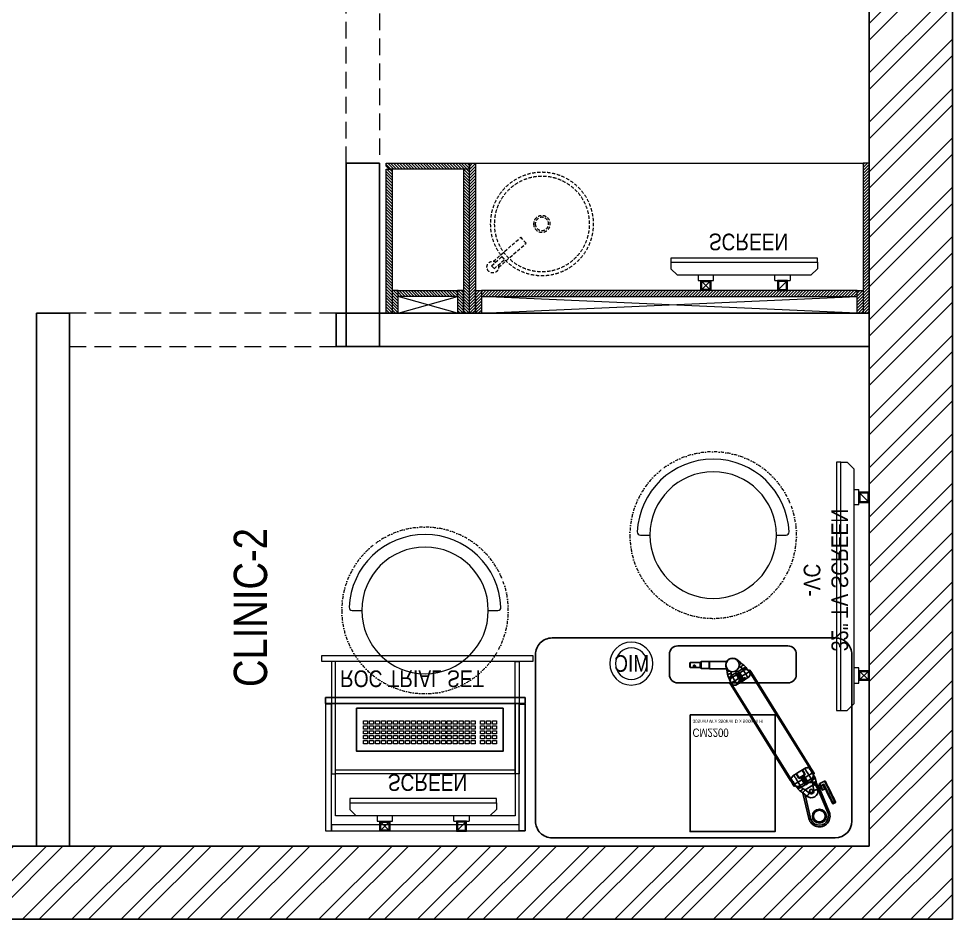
# Model space of a CAD drawing. Header units: millimetres. Extents: x 1426981 to 1441736, y -20160 to -13360.
# Drawn here: x 1438933 to 1441736, y -20160 to -17455 of the extents above; entities that cross this region are included whole.
import ezdxf

# ---------------------------------------------------------------- set-up
doc = ezdxf.new("R2010")
doc.units = ezdxf.units.MM
doc.header["$LTSCALE"] = 40
for name, pattern in [('a_p6_plan_L18$0$HIDDEN', [0.375, 0.25, -0.125]), ('CONTINOUS', [0]), ('DASHDOT2', [0.5, 0.25, -0.125, 0, -0.125]), ('HIDDEN', [9.525, 6.35, -3.175])]:
    doc.linetypes.add(name, pattern=pattern)
doc.layers.add('A-CARPET AREA', color=3, linetype='CONTINOUS', lineweight=0, true_color=0x0aff0a)
doc.layers.add('A-WALL', color=1, linetype='Continuous')
for name, color, linetype, lineweight in [('LENS-CURTAIN', 5, 'a_p6_plan_L18$0$HIDDEN', 9), ('LENS-DIM', 252, 'Continuous', 5), ('LENS-FURNITURE', 13, 'Continuous', 9), ('LENS-PARTITION', 21, 'Continuous', 25), ('LENS-TEXT', 31, 'Continuous', 5), ('LENS_PARTITION', 21, 'Continuous', 25), ('LK-EQPMT', 3, 'Continuous', 18), ('LK-FF&E FLOOR', 1, 'Continuous', 9), ('LK-FF&E WALL', 1, 'Continuous', 9), ('LK-IT', 3, 'Continuous', 18), ('LN-ELEVATION-1', 81, 'Continuous', 13), ('LN-ELEVATION-2', 103, 'Continuous', 20), ('LN-ELEVATION-3', 125, 'a_p6_plan_L18$0$HIDDEN', 18), ('LN-HATCH', 251, 'Continuous', 0)]:
    doc.layers.add(name, color=color, linetype=linetype, lineweight=lineweight)
doc.styles.add('LK TXT', font='Gill Sans MT Condensed Regular.ttf')
doc.styles.get("Standard").update_dxf_attribs({"font": 'Gill Sans MT Condensed Regular.ttf', "height": 100})
pattern_1 = [(45, (35858.5, -100655.3575), (-4.4194174, 4.4194174), [])]

# ---------------------------------------------------------------- blocks, each defined once
blk = doc.blocks.new('A$Cc7694f99')
at = {"layer": 'LN-HATCH'}
h = blk.add_hatch(dxfattribs=at)
h.set_pattern_fill('ANSI32', color=256, scale=11, angle=180)
h.set_pattern_definition([(225, (-924539.29, -36909.92), (74.087113, -74.087113), []), (225, (-924588.68, -36909.92), (74.087113, -74.087113), [])])
h.paths.add_polyline_path([(14755, 0), (14755, 6380), (14505, 6380), (14505, 220), (10690, 220), (10690, 250), (1950, 250), (1950, 0)])
h.paths.add_polyline_path([(13855, 6550), (13855, 6800), (10690, 6800), (10690, 6550)])
h.paths.add_polyline_path([(9900, 6600), (9900, 6800), (6660, 6800), (6660, 6600)])
h.paths.add_polyline_path([(5855, 6600), (5855, 6800), (2845, 6800), (2845, 6600)])
at = {"layer": 'A-WALL'}
for p, q in [((14755, 6800), (14755, 0)), ((14505, 6380), (14505, 220)), ((10690, 220), (14505, 220)), ((14755, 0), (1950, 0))]:
    blk.add_line(p, q, dxfattribs=at)
blk = doc.blocks.new('rtf')
at = {"color": 0, "linetype": 'ByBlock', "lineweight": -2}
for p, q in [((16412.5, -172798.8), (16452.4, -172798.8)), ((16412.5, -172810.8), (16412.5, -172798.8)), ((16425.3, -172793.1), (16535.3, -172793.1)), ((16535.3, -172793.1), (16535.3, -172817.1)), ((16412.5, -172810.8), (16452.4, -172810.8)), ((16425.3, -172817.1), (16535.3, -172817.1))]:
    blk.add_line(p, q, dxfattribs=at)
for centre, radius, start, end in [((16412.5, -172805.1), 17.5, 21.0506, 340.9422), ((16444.5, -172804.8), 9.89, 322.6562, 37.3438)]:
    blk.add_arc(centre, radius, start, end, dxfattribs=at)
blk = doc.blocks.new('dsg')
at = {"color": 0, "linetype": 'ByBlock', "lineweight": -2}
for radius in [155, 143, 25, 20]:
    blk.add_circle((11491.5, -171102.6), radius, dxfattribs=at)
blk.add_blockref('rtf', (-5117.5, 1702.9), dxfattribs=at)
blk = doc.blocks.new('CLINIC - CABINET SINK')
at = {"layer": 'LN-HATCH', "ltscale": 0.5}
h = blk.add_hatch(dxfattribs=at)
h.set_pattern_fill('ANSI31', color=256, scale=2)
h.set_pattern_definition([(45, (4052861.5004, 1708016.356), (-4.4901280605, 4.4901280605), [])])
h.paths.add_polyline_path([(-563.4, 157), (564.6, 157), (564.6, 175), (-563.4, 175)])
h.paths.add_polyline_path([(582.6, 225), (600.6, 225), (600.6, -225), (582.6, -225)])
h.paths.add_polyline_path([(564.6, 225), (582.6, 225), (582.6, 157), (564.6, 157)])
h.paths.add_polyline_path([(-581.4, 225), (-599.4, 225), (-599.4, -225), (-581.4, -225)])
h.paths.add_polyline_path([(-581.4, 225), (-563.4, 225), (-563.4, 157), (-581.4, 157)])
at = {"layer": 'LN-ELEVATION-1', "ltscale": 0.5}
for points in [[(-581.4, 225), (-599.4, 225), (-599.4, -225), (-581.4, -225)], [(-581.4, 225), (-563.4, 225), (-563.4, 157), (-581.4, 157)], [(564.6, 225), (582.6, 225), (582.6, 157), (564.6, 157)], [(582.6, 225), (600.6, 225), (600.6, -225), (582.6, -225)], [(-563.4, 157), (564.6, 157), (564.6, 175), (-563.4, 175)]]:
    blk.add_lwpolyline(points, close=True, dxfattribs=at)
at = {"layer": 'LN-ELEVATION-2', "ltscale": 0.5}
blk.add_line((582.6, -225), (-581.4, -225), dxfattribs=at)
at = {"layer": 'LN-HATCH', "ltscale": 0.5}
for p, q in [((564.6, 225), (-563.4, 175)), ((-563.4, 225), (564.6, 175))]:
    blk.add_line(p, q, dxfattribs=at)
at = {"layer": 'LN-ELEVATION-3', "xscale": -1, "rotation": 41.1558274151866}
blk.add_blockref('dsg', (-103569.3, 136346.7), dxfattribs=at)
blk = doc.blocks.new('CLINIC SCREEN')
at = {"layer": 'LK-EQPMT'}
for p, q in [((-103.1, 42.9), (-127.4, 18.6)), ((-127.4, 42.9), (-103.1, 18.6)), ((102.7, 42.9), (127, 18.6))]:
    blk.add_line(p, q, dxfattribs=at)
at = {"layer": 'LK-EQPMT', "ltscale": 12}
for p, q in [((-220, -19.4), (-200.6, 0)), ((200.6, 0), (-200.6, 0)), ((-138.5, 0), (-138.5, 15.5)), ((-138.5, 15.5), (-92, 15.5)), ((-92, 15.5), (-92, 0)), ((92, 15.5), (92, 0)), ((92, 15.5), (138.5, 15.5)), ((138.5, 0), (138.5, 15.5)), ((220, -19.4), (200.6, 0)), ((-220, -38.8), (-220, -19.4)), ((220, -38.8), (220, -19.4))]:
    blk.add_line(p, q, dxfattribs=at)
at = {"layer": 'LK-EQPMT'}
for points in [[(-130.4, 15.5), (-100.1, 15.5), (-100.1, 45.9), (-130.4, 45.9)], [(-127.4, 18.6), (-103.1, 18.6), (-103.1, 42.9), (-127.4, 42.9)], [(130, 15.5), (99.7, 15.5), (99.7, 45.9), (130, 45.9)], [(127, 18.6), (102.7, 18.6), (102.7, 42.9), (127, 42.9)]]:
    blk.add_lwpolyline(points, close=True, dxfattribs=at)
at = {"layer": 'LK-EQPMT', "ltscale": 12}
blk.add_lwpolyline([(-220, -51.7), (-220, -38.8), (220, -38.8), (220, -51.7)], close=True, dxfattribs=at)
at = {"layer": 'LK-EQPMT', "ltscale": 12, "insert": (5.2, -100.4), "char_height": 50, "attachment_point": 5}
blk.add_mtext_dynamic_manual_height_columns(' SCREEN', width=466.48, gutter_width=12.5, heights=[0], dxfattribs=at)
blk = doc.blocks.new('CLINIC - MOP CLOSET')
at = {"layer": 'LN-HATCH', "ltscale": 0.5}
h = blk.add_hatch(dxfattribs=at)
h.set_pattern_fill('ANSI31', color=256, scale=50, angle=360)
h.set_pattern_definition(pattern_1)
h.paths.add_polyline_path([(-106.4, 216), (-124.4, 216), (-124.4, -216), (-106.4, -216)])
h = blk.add_hatch(dxfattribs=at)
h.set_pattern_fill('ANSI31', color=256, scale=50, angle=360)
h.set_pattern_definition(pattern_1)
h.paths.add_polyline_path([(-106.4, 216), (-88.4, 216), (-88.4, 148), (-106.4, 148)])
h = blk.add_hatch(dxfattribs=at)
h.set_pattern_fill('ANSI31', color=256, scale=50, angle=360)
h.set_pattern_definition(pattern_1)
h.paths.add_polyline_path([(89.6, 216), (107.6, 216), (107.6, 148), (89.6, 148)])
h = blk.add_hatch(dxfattribs=at)
h.set_pattern_fill('ANSI31', color=256, scale=50, angle=360)
h.set_pattern_definition(pattern_1)
h.paths.add_polyline_path([(107.6, 216), (125.6, 216), (125.6, -216), (107.6, -216)])
h = blk.add_hatch(dxfattribs=at)
h.set_pattern_fill('ANSI31', color=256, scale=50, angle=360)
h.set_pattern_definition(pattern_1)
h.paths.add_polyline_path([(-88.4, 148), (89.6, 148), (89.6, 166), (-88.4, 166)])
h = blk.add_hatch(dxfattribs=at)
h.set_pattern_fill('ANSI31', color=256, scale=50, angle=360)
h.set_pattern_definition([(45, (35894.5, -101037.3575), (-4.4194174, 4.4194174), [])])
h.paths.add_polyline_path([(-115.4, -216), (-124.4, -225), (-124.4, -234), (125.6, -234), (125.6, -216)])
at = {"layer": 'LN-ELEVATION-1', "ltscale": 0.5}
for points in [[(-106.4, 216), (-124.4, 216), (-124.4, -216), (-106.4, -216)], [(-106.4, 216), (-88.4, 216), (-88.4, 148), (-106.4, 148)], [(89.6, 216), (107.6, 216), (107.6, 148), (89.6, 148)], [(107.6, 216), (125.6, 216), (125.6, -216), (107.6, -216)], [(-88.4, 148), (89.6, 148), (89.6, 166), (-88.4, 166)], [(-124.4, -225), (-124.4, -234), (125.6, -234), (125.6, -216), (-115.4, -216)]]:
    blk.add_lwpolyline(points, close=True, dxfattribs=at)
at = {"layer": 'LN-HATCH', "ltscale": 0.5}
for p, q in [((89.6, 216), (-88.4, 166)), ((-88.4, 216), (89.6, 166))]:
    blk.add_line(p, q, dxfattribs=at)
blk = doc.blocks.new('MINGSING')
at = {"layer": 'LENS_PARTITION', "color": 1}
blk.add_lwpolyline([(0, 225.1), (255, 225.1), (255, 575.1), (0, 575.1)], close=True, dxfattribs=at)
at = {"insert": (7.6, 290.9), "char_height": 25, "width": 317.481, "attachment_point": 1}
blk.add_mtext('CM2200^J{\\H0.4x;305mm W x 350mm D x 560mm H}', dxfattribs=at)
blk = doc.blocks.new('PHOROPTER')
at = {"layer": 'LN-ELEVATION-1', "lineweight": 25}
for points in [[(184.7, 302.2), (168.3, 372.3), (169.3, 372.6), (170.2, 372.8), (171, 373), (171.8, 373.1), (172.4, 373.3), (172.8, 373.4), (173.1, 373.4), (173.2, 373.5), (191, 297.2)], [(139.6, 270.2), (139.2, 271), (138.7, 272), (138.5, 272.4), (138.3, 272.7), (138.2, 273), (138, 273.4), (137.8, 273.7), (137.7, 274.1), (137.5, 274.4), (137.3, 274.8), (128.4, 270.3), (128.4, 270.4), (128.3, 271.2), (128.3, 272.5), (128.1, 273.9), (127.9, 274.9), (127.7, 275.9), (127.4, 276.6), (127.2, 277.3), (124.6, 282.6), (121.8, 288.1), (119, 293.9), (116, 300), (112.9, 306.3), (109.6, 312.8), (106.3, 319.5), (102.9, 326.5), (102.8, 326.7), (102.6, 327), (102.5, 327.3), (102.4, 327.5), (102.3, 327.7), (102.3, 327.7), (102.3, 327.8), (102.1, 328.1), (101.8, 328.4), (101.5, 328.6), (101.1, 328.8), (100.7, 328.9), (100.4, 328.9), (100, 328.8), (99.6, 328.7), (94.2, 326), (93.9, 325.8), (93.6, 325.5), (93.4, 325.2), (93.2, 324.9), (93.1, 324.5), (93.1, 324.1), (93.2, 323.7), (93.3, 323.3), (93.3, 323.3), (93.4, 323.2), (93.4, 323.1), (93.5, 322.9), (93.7, 322.6), (93.8, 322.3), (93.9, 322), (94.1, 321.9), (94.2, 321.8), (94.5, 321.8), (94.8, 321.7), (95.1, 321.8), (95.4, 321.9), (95.8, 322), (96.1, 322.1), (101.5, 324.8), (101.9, 325), (102.2, 325.2), (102.4, 325.4), (102.7, 325.6), (102.8, 325.9), (102.9, 326.1), (103, 326.3), (102.9, 326.5)], [(131, 287.6), (131, 287.6), (131.1, 287.3), (131.4, 286.7), (131.9, 285.8), (132.5, 284.6), (133.1, 283.3), (133.9, 281.8), (134.6, 280.2), (135.4, 278.6), (136.1, 277.2), (136.8, 275.9), (137.3, 274.8), (137.7, 275), (138, 275.2), (138.2, 275.5), (138.4, 275.8), (138.5, 276.1), (138.6, 276.5), (138.5, 276.8), (138.4, 277.1), (138, 278), (137.4, 279.2), (136.7, 280.5), (136.1, 281.8), (135.4, 283.1), (134.8, 284.3), (134.3, 285.3), (134, 286.1), (133.7, 286.6), (133.7, 286.7), (133.4, 287.1), (133.2, 287.4), (132.9, 287.6), (132.5, 287.7), (132.1, 287.8), (131.7, 287.8), (131.3, 287.8), (131, 287.6), (125.6, 285), (125.2, 284.9), (124.8, 284.8), (124.4, 284.8), (124.1, 284.9), (123.7, 285.1), (123.4, 285.3), (123.1, 285.6), (122.9, 285.9)], [(125.6, 285), (125.6, 284.9), (125.8, 284.6), (126.1, 284), (126.5, 283.1), (127, 282.1), (127.6, 280.9), (128.3, 279.5), (129, 278.1)], [(141.7, 284), (136.3, 281.3)], [(152, 260), (151.3, 263.4), (150.5, 266.9), (149.7, 270.4), (149.9, 270.5), (150.4, 270.6), (151.3, 270.8), (152.5, 271), (153.9, 271.3), (155.6, 271.7), (157.5, 272.1), (159.4, 272.5), (161.5, 273), (158, 288.7), (156, 288.3), (154, 287.9), (152.2, 287.5), (150.5, 287.1), (149.1, 286.8), (147.9, 286.5), (147, 286.3), (146.5, 286.2), (146.3, 286.2), (149.7, 270.4)], [(192.4, 227.5), (191.3, 229.3), (189.5, 232.2), (187.7, 235.1), (185.9, 238), (184.1, 240.9), (188.5, 243.6), (188, 244.5), (187.5, 245.3), (187, 246.1), (186.5, 247), (185.9, 247.8), (185.4, 248.6), (184.9, 249.5), (184.4, 250.3), (173.1, 243.3), (172.2, 244.8), (171.3, 246.2), (170.4, 247.6), (169.6, 249), (168.7, 250.4), (167.9, 251.7), (167.1, 252.9), (166.4, 254.1), (164.6, 257), (164.2, 257.7), (163.7, 258.4), (163.3, 259.2), (163, 259.8), (162.7, 260.7), (162.4, 261.7), (162.1, 262.7), (161.9, 263.8), (161.8, 264.8), (161.7, 265.7), (161.7, 268.1), (161.6, 270.5), (161.5, 273), (184.3, 287.2), (186.4, 286), (188.6, 284.9), (190.6, 283.8), (191.5, 283.3), (193.3, 282), (194.8, 280.6), (195.9, 279.4), (197.8, 280.6), (199.8, 281.5), (201.9, 282.1), (203.8, 282.3), (205.7, 282.2), (207.3, 281.8), (208.6, 281), (209.6, 280), (210.3, 279.1), (210.9, 278.2), (211.5, 277.3), (213.3, 274.4), (213.6, 273.9), (213.9, 273.4), (214.2, 272.9), (214.5, 272.3), (214.9, 271.8), (215.2, 271.2), (215.6, 270.6), (216, 270)], [(191.7, 296.6), (179.1, 306.6), (178.9, 306.5), (178.6, 306.1), (178.1, 305.4), (177.3, 304.4), (176.4, 303.3), (175.3, 301.9), (174.2, 300.4), (172.9, 298.8), (171.6, 297.2), (184.3, 287.2), (185.6, 288.8), (186.8, 290.4), (188, 291.9), (189, 293.3), (190, 294.4), (190.7, 295.4), (191.3, 296), (191.6, 296.5), (191.7, 296.6), (194.5, 294.4), (197.3, 292.2), (200.1, 290)], [(190.6, 283.8), (192.1, 285.4), (193.5, 286.8), (194.9, 288.1), (196.3, 289.1), (197.5, 289.8), (198.6, 290.2), (199.4, 290.2), (200.1, 290), (202.1, 288.3), (204.1, 286.5), (205, 285.5), (205.9, 284.6), (206.8, 283.6), (207.6, 282.6), (208.7, 281.3), (209.6, 280)], [(141.4, 271), (141.5, 270.9), (141.5, 270.8), (141.5, 270.8), (141.5, 270.8), (141.7, 270.4), (141.7, 270), (141.7, 269.6), (141.6, 269.3), (141.5, 268.9), (141.2, 268.6), (140.9, 268.3), (140.6, 268.1), (126.3, 261), (125.9, 260.9), (125.5, 260.8), (125.1, 260.8), (124.7, 260.9), (124.4, 261.1), (124.1, 261.3), (123.8, 261.6), (123.6, 261.9), (123.6, 262), (123.5, 262), (123.5, 262.1), (123.7, 261.8), (123.9, 261.6), (124.2, 261.4), (124.5, 261.3), (124.9, 261.3), (125.3, 261.3), (125.7, 261.4), (126, 261.5), (140.4, 268.6), (140.3, 268.8), (140.2, 269), (140.1, 269.2), (140, 269.4), (139.9, 269.6), (139.8, 269.8), (139.7, 270), (139.6, 270.2), (139.9, 270.4), (140.2, 270.6), (140.5, 270.9), (140.6, 271.2), (140.8, 271.6), (140.8, 271.9), (140.8, 272.2), (140.7, 272.5), (140.6, 272.6), (140.5, 272.8), (140.4, 273), (140.3, 273.2), (140.2, 273.5), (140.1, 273.7), (139.9, 274), (139.8, 274.3)], [(138.7, 272), (139, 272.2), (139.3, 272.5), (139.6, 272.8), (139.7, 273.1), (139.9, 273.4), (139.9, 273.7), (139.9, 274), (139.8, 274.3), (139.6, 274.7), (139.4, 275), (139.3, 275.4), (139.1, 275.7), (138.9, 276), (138.8, 276.4), (138.6, 276.7), (138.4, 277.1)], [(140.7, 272.5), (140.8, 272.3), (140.9, 272.1), (141, 271.9), (141.1, 271.7), (141.1, 271.5), (141.2, 271.3), (141.3, 271.1), (141.4, 271), (141.5, 270.6), (141.6, 270.3), (141.5, 270), (141.4, 269.6), (141.2, 269.3), (141, 269), (140.7, 268.8), (140.4, 268.6), (140.5, 268.4), (140.6, 268.2), (140.6, 268.1), (140.6, 268.1)], [(140.7, 272.3), (146.1, 275), (146.1, 275)], [(161.7, 265.7), (159.7, 265.2), (157.7, 264.5), (156, 263.8), (154.5, 263), (153.3, 262.2), (152.5, 261.4), (152.1, 260.7), (152, 260), (152.3, 258.6), (153, 256.2), (153.4, 255), (153.8, 253.7), (154.3, 252.5), (154.7, 251.4), (155.7, 249.1), (156.8, 247), (156.3, 248.4), (156.2, 249.9), (156.5, 251.6), (157.2, 253.2), (158.3, 254.9), (159.7, 256.5), (161.4, 257.9), (163.3, 259.2), (176.5, 267.4), (176.9, 268.5), (177.6, 269.6), (178.6, 270.5), (179.8, 271.1), (181.2, 271.4), (182.5, 271.2), (182.7, 271.2), (195.9, 279.4), (196.3, 278.8), (196.8, 278.1), (197.3, 277.4), (199.1, 274.5)], [(178.8, 261.1), (178.4, 261.8), (178.3, 261.9), (178.2, 261.9), (178.1, 262), (177.9, 262), (177.7, 262), (177.6, 262), (177.4, 261.9), (177.2, 261.8), (177.6, 261.1), (166.4, 254.1)], [(177.2, 261.8), (176.8, 262.5), (176.5, 263.3), (176.4, 264.2), (176.4, 265), (176.5, 265.8), (176.4, 266.3), (176.5, 266.8), (176.5, 267.4), (176.8, 268.2), (176.9, 268.4)], [(178.4, 261.8), (178.2, 262.1), (178, 262.5), (177.8, 262.9), (177.7, 263), (177.6, 263.1), (177.4, 263.4), (176.9, 264.2), (176.5, 265.8)], [(177.8, 262.9), (178.2, 262.5), (179.7, 261.7), (181, 261.4), (182.2, 261.4), (191.9, 245.8), (192, 245.6), (192.1, 245.5), (192.2, 245.3), (192.3, 245.2), (192.3, 245.1), (192.4, 245), (192.4, 245), (192.4, 244.9), (191.8, 244.5), (191.1, 244.1), (190.6, 243.8), (190, 243.4), (189.6, 243.2), (189.3, 243), (189.1, 242.9), (189, 242.8), (189.2, 243), (189.3, 243.1), (189.4, 243.3), (189.5, 243.5), (189.5, 243.6), (189.5, 243.8), (189.5, 244), (189.4, 244.2), (189.4, 244.2), (189.6, 244.3), (189.8, 244.5), (190.1, 244.7), (190.5, 244.9), (190.9, 245.2), (191.4, 245.5), (191.9, 245.8), (195.3, 247.9), (185.6, 263.5), (185.8, 264), (186.1, 264.5), (186.3, 265.2), (186.4, 265.8), (186.4, 266.7), (186.3, 267.6), (186.1, 268.1)], [(181, 271.3), (181.2, 271.4), (182.7, 271.2), (183.2, 271), (183.7, 270.8), (184.2, 270.6), (184.9, 270.3), (185.6, 269.9), (186.3, 269.4), (186.9, 268.8), (187.4, 268.1), (187.8, 267.5), (199.1, 274.5), (199.8, 273.3), (200.6, 272.1), (201.4, 270.8), (202.2, 269.4), (203.1, 268), (204, 266.6), (204.9, 265.1), (205.8, 263.7), (207.6, 264.8), (209.3, 265.9), (210.9, 266.9), (212.3, 267.8), (213.6, 268.6), (214.6, 269.2), (215.4, 269.7), (215.8, 269.9), (216, 270), (218.3, 266.3), (220.6, 262.6), (223, 258.8), (225.3, 255.1), (226.6, 253)], [(185.6, 263.5), (185.2, 263.1), (184.9, 262.8), (184.5, 262.4), (184.1, 262.1), (183.6, 261.9), (183.2, 261.7), (182.7, 261.5), (182.2, 261.4)], [(186.9, 267.1), (186.6, 267.4), (186.4, 267.8), (186.1, 268.1), (186.1, 268.2), (186, 268.3), (185.9, 268.6), (185.8, 268.8), (185.1, 269.7), (184.2, 270.6)], [(187.3, 266.4), (186.9, 267.1), (186.8, 267.2), (186.8, 267.3), (186.8, 267.5), (186.9, 267.6), (187, 267.8), (187.1, 267.9), (187.2, 268), (187.4, 268.1)], [(218.4, 243.6), (217.4, 245.1), (215.1, 248.8), (212.8, 252.5), (210.5, 256.2), (208.1, 260), (205.8, 263.7), (194.6, 256.7), (195.1, 255.8), (195.6, 255), (196.1, 254.2), (196.6, 253.3), (197.2, 252.5), (197.7, 251.7), (198.2, 250.8), (198.7, 250), (198.6, 249.9), (198.4, 249.8), (198.2, 249.7), (198.1, 249.6), (198, 249.6), (197.9, 249.5), (197.9, 249.5), (197.8, 249.5), (197.3, 250.3), (196.8, 251.2), (196.3, 252), (195.8, 252.8), (195.3, 253.6), (194.7, 254.5), (194.2, 255.3), (193.7, 256.1)], [(203.2, 252.8), (205, 249.9), (206.8, 247), (208.6, 244.1), (210.4, 241.2), (211.5, 239.4)], [(228.4, 255.8), (216.1, 275.5), (215.3, 275), (227.9, 254.8)], [(224.8, 264.9), (223.4, 267.1), (222.1, 269.2), (221, 271), (219.9, 272.7), (219.1, 274), (218.4, 275.1), (217.9, 275.9), (217.6, 276.3), (217.6, 276.4), (216.7, 275.9), (216.8, 275.8), (217.1, 275.4), (217.5, 274.6), (218.2, 273.5), (219.1, 272.1), (220.1, 270.5), (221.3, 268.6), (222.5, 266.6), (223.9, 264.4), (224.8, 264.9), (225.4, 263.9), (226, 262.9), (226.6, 262), (227.1, 261.2), (227.5, 260.5), (227.9, 259.9), (228.3, 259.3), (228.5, 258.9), (229.2, 257.9), (228.3, 257.3), (228.5, 256.6), (228.3, 255.7), (227.8, 254.7), (227, 253.5), (227.5, 253.9), (228.5, 255.1), (229.1, 256.2), (229.3, 257.1), (229.2, 257.9), (407, -27), (411.6, -34.5), (412, -35), (411.1, -35.5), (411.1, -35.6), (412, -35), (412, -35)], [(220.5, 266.6), (218.8, 265.5)], [(221.4, 245.3), (222.3, 246.9), (224.1, 249.9), (227, 253.5)], [(223, 258.7), (224.7, 259.8)], [(227.6, 258.4), (227.4, 258.8), (227.1, 259.3), (226.7, 260), (226.2, 260.7), (225.7, 261.5), (225.2, 262.4), (224.5, 263.4), (223.9, 264.4)], [(224.6, 259.7), (227, 255.9), (226.9, 255.9), (226.8, 255.9), (226.8, 255.8), (226.7, 255.7), (226.6, 255.7), (226.5, 255.6), (226.3, 255.5), (226.2, 255.5), (225.4, 254.9)], [(227.2, 253.9), (226.2, 255.5)], [(228.3, 257.3), (227.6, 258.4), (228.5, 258.9)], [(347.8, -60.4), (347, -61.6), (346.6, -62.8), (346.5, -63.8), (346.7, -64.6), (345.9, -65.1), (168.1, 219.7), (168.9, 220.3), (169.5, 219.8), (170.4, 219.5), (171.5, 219.6), (172.9, 219.8), (172.4, 219.5), (170.8, 219.2), (169.6, 219.1), (168.7, 219.3), (168.1, 219.7), (167.4, 220.8), (167.2, 221.2), (166.8, 221.7), (166.5, 222.4), (166, 223.1), (165.5, 223.9), (164.9, 224.8), (164.3, 225.8), (163.7, 226.8), (162.3, 229), (161, 231), (159.9, 232.9), (158.8, 234.6), (158, 235.9), (157.3, 237), (156.8, 237.8), (156.6, 238.2), (156.5, 238.3), (157.4, 238.8), (157.4, 238.7), (157.7, 238.3), (158.2, 237.5), (158.8, 236.5), (159.7, 235.1), (160.7, 233.4), (161.9, 231.6), (163.2, 229.5), (164.5, 227.3), (163.7, 226.8)], [(163, 236.9), (162.6, 237.5), (162.2, 238.1), (161.9, 238.7), (161.5, 239.2), (161.2, 239.8), (160.9, 240.3), (160.6, 240.8), (160.3, 241.3), (158.5, 244.2), (157.9, 245.1), (157.3, 246.1), (156.8, 247)], [(171.5, 219.5), (158.8, 239.7), (158, 239.2), (170.3, 219.6)], [(173.5, 220), (172.3, 222), (169.9, 225.7), (167.6, 229.5), (165.3, 233.2), (163, 236.9), (163.1, 237), (163.6, 237.3), (164.3, 237.8), (165.3, 238.4), (166.6, 239.2), (168, 240.1), (169.7, 241.1), (171.4, 242.2), (173.1, 243.3), (175.5, 239.6), (177.8, 235.8), (180.1, 232.1), (182.4, 228.4), (184.7, 224.7), (185.7, 223.2)], [(165.8, 232.4), (164.1, 231.4)], [(164.5, 227.3), (165.2, 226.3), (165.8, 225.3), (166.3, 224.4), (166.8, 223.6), (167.3, 222.9), (167.7, 222.3), (168, 221.7), (168.3, 221.4)], [(168.3, 224.6), (170, 225.6)], [(172.4, 221.9), (171.5, 221.3), (171.4, 221.3), (171.3, 221.2), (171.2, 221.1), (171.1, 221.1), (171, 221), (170.9, 221), (170.8, 220.9), (170.8, 220.9), (168.4, 224.7)], [(185.2, 250.8), (185.7, 250), (186.3, 249.2), (186.8, 248.4), (187.3, 247.5), (187.8, 246.7), (188.3, 245.9), (188.8, 245), (189.4, 244.2), (189.4, 244.2), (189.3, 244.1), (189.2, 244.1), (189.1, 244), (189, 243.9), (188.9, 243.8), (188.7, 243.7), (188.5, 243.6), (188.6, 243.5), (188.7, 243.3), (188.8, 243.2), (188.9, 243.1), (189, 243), (189, 242.9), (189, 242.8), (189, 242.8), (185.4, 240.6), (185.4, 240.6), (185.2, 240.6), (184.9, 240.7), (184.4, 240.8), (184.1, 240.8), (184.1, 240.9)], [(185.4, 240.6), (187.2, 237.8), (188.9, 235), (190.7, 232.2), (192.4, 229.5), (193.3, 228)], [(193.5, 228.2), (185.7, 240.7)], [(187.8, 236.8), (188, 236.9)], [(190.4, 233.1), (190.2, 233)], [(195.8, 247.1), (192.4, 244.9)], [(202.6, 251.3), (210.5, 238.7)], [(210.7, 238.9), (209.8, 240.3), (208, 243.1), (206.3, 245.9), (204.6, 248.6), (202.8, 251.4)], [(205, 247.5), (205.2, 247.6)], [(207.6, 243.8), (207.4, 243.7)], [(167.4, 220.8), (168.3, 221.4), (168.9, 220.3)], [(172.5, 219.7), (171.5, 221.3)], [(172.9, 219.8), (174.4, 220.2), (177.7, 220.8), (182.8, 221.2)], [(401.2, -26.8), (403.4, -30.3), (405.7, -34)], [(403.4, -26.5), (409.4, -36.1), (410.3, -35.6), (404.6, -26.6)], [(411.6, -34.5), (410.8, -35), (406.1, -27.5)], [(375, -53.2), (375, -53.2), (374.9, -53.2), (374.8, -53.3), (374.7, -53.3), (374.6, -53.4), (374.5, -53.5), (374.3, -53.6), (374.1, -53.7), (373.6, -52.9), (373.1, -52), (372.6, -51.2), (372, -50.4), (371.5, -49.5), (371, -48.7), (370.5, -47.9), (369.9, -47), (370.1, -46.9), (370.3, -46.8), (370.4, -46.7), (370.6, -46.7), (370.7, -46.6), (370.8, -46.6), (370.8, -46.6), (370.8, -46.6), (371.3, -47.4), (371.9, -48.2), (372.4, -49), (372.9, -49.9), (373.4, -50.7), (373.9, -51.5), (374.5, -52.4), (375, -53.2), (375.8, -54.6), (376.7, -56), (377.5, -57.3), (378.4, -58.6), (379.2, -59.9), (379.9, -61.2), (380.7, -62.3), (381.4, -63.4), (381.4, -63.6), (381.4, -63.7), (381.4, -63.8), (381.4, -64), (381.3, -64.1), (381.2, -64.3), (381, -64.4), (380.9, -64.5), (369.6, -71.5), (368.9, -70.4), (368.1, -69.1), (367.3, -67.8), (366.5, -66.5), (365.6, -65.1), (364.7, -63.6), (363.8, -62.2), (362.9, -60.7), (361.1, -61.8), (359.4, -62.9), (357.8, -63.9), (356.3, -64.8), (355.1, -65.6), (354.1, -66.2), (353.3, -66.7), (352.9, -67), (352.7, -67.1), (350.4, -63.4), (348.2, -59.8)], [(356.1, -49.8), (358.2, -53.3), (360.6, -57), (362.9, -60.7), (374.1, -53.7), (375, -55.2), (375.9, -56.6), (376.8, -58.1), (377.7, -59.5), (378.5, -60.8), (379.4, -62.1), (380.1, -63.3), (380.9, -64.5), (381.3, -65.2), (381.8, -65.9), (382.4, -66.5), (383.1, -67), (383.8, -67.4), (384.5, -67.6), (385, -67.9), (385.5, -68.1), (386, -68.3), (387.5, -68.4), (389, -68.1), (390.3, -67.4), (391.2, -66.4), (391.9, -65.2), (392.1, -64.4), (392.2, -63.9), (392.2, -63.4), (392.2, -62.8), (392.3, -62), (392.3, -61.2), (392.1, -60.4), (391.9, -59.6), (391.5, -58.8), (391, -58.2), (390.9, -58.2), (390.7, -58.3), (390.5, -58.4), (390.3, -58.4), (390.2, -58.4), (390, -58.3), (389.9, -58.2), (389.8, -58.1), (389.2, -57), (388.4, -55.9), (387.7, -54.6), (386.8, -53.3), (386, -52), (385.2, -50.7), (384.3, -49.3), (383.5, -47.9), (383.5, -47.9), (383.5, -47.9), (383.6, -47.8), (383.7, -47.7), (383.8, -47.7), (384, -47.6), (384.1, -47.5), (384.3, -47.4), (385.2, -48.8), (386.1, -50.3), (387, -51.7), (387.9, -53.1), (388.7, -54.5), (389.5, -55.7), (390.3, -57), (391, -58.2), (402.3, -51.1), (401.5, -50), (400.8, -48.7), (400, -47.4), (399.1, -46.1), (398.2, -44.7), (397.4, -43.3), (396.5, -41.8), (395.5, -40.4), (384.3, -47.4), (383.8, -46.5), (383.3, -45.7), (382.7, -44.9), (382.2, -44), (381.7, -43.2), (381.2, -42.4), (380.7, -41.5), (380.1, -40.7), (384.6, -37.9), (384.6, -37.9), (384.3, -37.8), (383.8, -37.7), (383.4, -37.7), (383.3, -37.6), (383.2, -37.6), (381.5, -34.8), (381, -34.1)], [(365.5, -49.8), (363.7, -46.9), (362.8, -45.5)], [(363.6, -45), (364.1, -45.7), (365.8, -48.5)], [(366.1, -48.4), (363.9, -44.8)], [(372.8, -44.1), (376.2, -42)], [(390.9, -60), (390.4, -59.6), (389, -58.7), (387.7, -58.4), (386.5, -58.5), (376.8, -42.8), (376.7, -42.7), (376.6, -42.5), (376.5, -42.4), (376.4, -42.3), (376.3, -42.1), (376.3, -42.1), (376.2, -42), (376.2, -42), (376.9, -41.6), (377.5, -41.2), (378.1, -40.8), (378.6, -40.5), (379.1, -40.2), (379.4, -40), (379.6, -39.9), (379.6, -39.9), (379.5, -40), (379.3, -40.1), (379.2, -40.3), (379.2, -40.5), (379.2, -40.7), (379.2, -40.9), (379.2, -41.1), (379.3, -41.3), (379.3, -41.3), (379.1, -41.4), (378.9, -41.5), (378.6, -41.7), (378.2, -42), (377.7, -42.2), (377.3, -42.5), (376.8, -42.8), (373.4, -45), (383.1, -60.6), (382.8, -61.1), (382.6, -61.6), (382.4, -62.2), (382.3, -62.9), (382.3, -63.8), (382.4, -64.6), (382.6, -65.2)], [(383.5, -47.9), (382.9, -47.1), (382.4, -46.2), (381.9, -45.4), (381.4, -44.6), (380.9, -43.7), (380.3, -42.9), (379.8, -42.1), (379.3, -41.3), (379.3, -41.2), (379.4, -41.2), (379.4, -41.1), (379.5, -41.1), (379.7, -41), (379.8, -40.9), (380, -40.8), (380.1, -40.7), (380, -40.5), (379.9, -40.4), (379.9, -40.2), (379.8, -40.1), (379.7, -40), (379.7, -39.9), (379.6, -39.9), (379.6, -39.9), (383.2, -37.6)], [(380.8, -34.2), (383, -37.8)], [(381.9, -33.6), (382.8, -35), (384.6, -37.9)], [(388.7, -29.4), (390.9, -32.9), (393.2, -36.6), (395.5, -40.4), (397.3, -39.3), (399, -38.2), (400.6, -37.2), (402.1, -36.3), (403.3, -35.5), (404.4, -34.9), (405.1, -34.4), (405.6, -34.1), (405.7, -34), (406.1, -34.6), (406.5, -35.2), (406.8, -35.7), (407.2, -36.3), (407.5, -36.8), (407.8, -37.4), (408.1, -37.8), (408.4, -38.3), (410.2, -41.2), (410.8, -42.2), (411.4, -43.1), (411.9, -44.1), (412.4, -45.4), (412.5, -47), (412.1, -48.6), (411.4, -50.3), (410.3, -51.9), (408.9, -53.5), (407.2, -55), (405.3, -56.2), (405.6, -56.9), (406, -57.8), (406.3, -58.8), (406.6, -59.8), (406.8, -60.8), (406.9, -61.8), (406.9, -62.8), (407, -65.2), (407.1, -67.6), (407.1, -68.2)], [(392.1, -64.4), (405.3, -56.2), (404.9, -55.5), (404.5, -54.8), (404.1, -54), (402.3, -51.1)], [(402.9, -29.5), (404.6, -28.4)], [(404.6, -28.4), (404.7, -28.6)], [(411.9, -44.1), (412.9, -46.2), (413.9, -48.4), (414.4, -49.6), (414.9, -50.8), (415.3, -52), (415.7, -53.3), (416.3, -55.6), (416.7, -57), (416.6, -57.7), (416.2, -58.5), (415.3, -59.2), (414.2, -60), (412.7, -60.8), (410.9, -61.5), (409, -62.2), (406.9, -62.8)], [(409.4, -36.1), (409.5, -36.3)], [(410.3, -35.6), (410.3, -35.7), (409.5, -36.3), (409.5, -36.3), (410.4, -35.8), (410.3, -35.7)], [(411.1, -35.5), (410.8, -35)], [(346.5, -62.9), (352.2, -71.9), (353, -71.4), (347, -61.7)], [(346.7, -64.6), (351.4, -72.1), (350.5, -72.6)], [(348.2, -63.6), (349.9, -62.6)], [(348.3, -63.8), (348.2, -63.6), (348.2, -63.6)], [(351.4, -72.1), (351.7, -72.6)], [(352.2, -72), (352.3, -72), (353.1, -71.5), (353.1, -71.5), (352.2, -72), (352.2, -71.9)], [(382.8, -83.4), (382.3, -83.1), (380.1, -81.9), (378, -80.8), (377.2, -80.3), (375.4, -79.1), (373.9, -77.7), (372.8, -76.5), (370.9, -77.7), (368.8, -78.5), (366.8, -79.1), (364.8, -79.4), (363, -79.3), (361.4, -78.8), (360.1, -78.1), (359, -77), (358.4, -76.1), (357.8, -75.2), (357.2, -74.3), (355.4, -71.4), (355.1, -70.9), (354.8, -70.4), (354.5, -69.9), (354.1, -69.4), (353.8, -68.8), (353.4, -68.3), (353.1, -67.7), (352.7, -67.1)], [(353.1, -71.5), (353, -71.4)], [(378, -80.8), (376.6, -82.4), (375.1, -83.9), (373.7, -85.1), (372.4, -86.1), (371.2, -86.8), (370.1, -87.2), (369.2, -87.3), (368.6, -87), (366.5, -85.3), (364.6, -83.5), (363.7, -82.6), (362.8, -81.6), (361.9, -80.6), (361.1, -79.7), (360, -78.4), (359, -77)], [(369.6, -71.5), (371.4, -74.4), (371.9, -75.1), (372.3, -75.8), (372.8, -76.5), (386, -68.3)], [(381.4, -63.4), (381.8, -64.1), (381.8, -64.2), (381.9, -64.4), (381.8, -64.5), (381.8, -64.7), (381.7, -64.8), (381.6, -65), (381.4, -65.1), (381.3, -65.2)], [(381.8, -64.1), (382, -64.5), (382.3, -64.8), (382.6, -65.2), (382.6, -65.2), (382.6, -65.4), (382.8, -65.6), (382.9, -65.9), (383.5, -66.8), (384.5, -67.6)], [(382.3, -64.1), (390, -59.3)], [(382.6, -65.2), (390.9, -60)], [(383.1, -60.6), (383.4, -60.2), (383.8, -59.8), (384.2, -59.5), (384.6, -59.2), (385.1, -58.9), (385.5, -58.7), (386, -58.6), (386.5, -58.5)], [(389.8, -58.1), (390.3, -58.8), (390.4, -58.9), (390.5, -59), (390.6, -59), (390.8, -59.1), (390.9, -59), (391.1, -59), (391.3, -58.9), (391.5, -58.8)], [(390.3, -58.8), (390.5, -59.2), (390.7, -59.6), (390.9, -60), (390.9, -60), (391.1, -60.2), (391.3, -60.4), (391.8, -61.3), (392.2, -62.8)], [(418.9, -67.5), (418.8, -67.5), (418.2, -67.6), (417.4, -67.8), (416.2, -68.1), (414.7, -68.4), (413.1, -68.8), (411.2, -69.2), (410.5, -69.3)], [(416.7, -57), (417.4, -60.5), (418.2, -63.9), (418.9, -67.5), (422.4, -83.2), (422.2, -83.3), (421.9, -83.3)], [(419.7, -98.6), (471.3, -98.5), (471.8, -98), (471.8, -98), (471.8, -97.7), (471.8, -97.1), (471.8, -96.2), (471.8, -95), (471.8, -93.5), (471.8, -91.8), (471.8, -89.9), (471.8, -88), (471.8, -86.1), (471.8, -84.2), (471.8, -82.5), (471.8, -80.9), (471.8, -79.5), (471.8, -78.4), (471.8, -77.6), (471.8, -77.2), (471.8, -77.1), (471.3, -76.6), (419.7, -76.6)], [(471.3, -98.5), (471.3, -98.4), (471.3, -97.9), (471.3, -97.1), (471.3, -96), (471.3, -94.7), (471.3, -93.1), (471.3, -91.3), (471.3, -89.4), (471.3, -87.4), (471.3, -85.5), (471.3, -83.6), (471.3, -81.8), (471.3, -80.2), (471.3, -78.9), (471.3, -77.8), (471.3, -77.1), (471.3, -76.7), (471.3, -76.6)], [(472.3, -77.8), (471.8, -77.8)], [(496.3, -97.8), (496.3, -97.8), (496.3, -97.6), (496.3, -97), (496.3, -96), (496.3, -94.8), (496.3, -93.4), (496.3, -91.7), (496.3, -89.9), (496.3, -88), (496.3, -86.1), (496.3, -84.3), (496.3, -82.5), (496.3, -81), (496.3, -79.6), (496.3, -78.5), (496.3, -77.8), (496.3, -77.3), (496.3, -77.2)], [(499.3, -80.2), (498.8, -80.2)], [(529.3, -95.3), (529.3, -95.3), (529.3, -95), (529.3, -94.3), (529.3, -93.3), (529.3, -92), (529.3, -90.5), (529.3, -88.9), (529.3, -87.2), (529.3, -85.6), (529.3, -84), (529.3, -82.6), (529.3, -81.4), (529.3, -80.5), (529.3, -79.9), (529.3, -79.7)], [(389.9, -103.3), (389.7, -103.5), (389.6, -103.7), (377, -93.7), (374.1, -91.4), (371.3, -89.2), (368.6, -87)], [(377, -93.7), (377.1, -93.5), (377.4, -93.1), (378, -92.4), (378.7, -91.5), (379.6, -90.3), (380.7, -89), (381.9, -87.5), (382.4, -86.9)], [(471.8, -97.4), (472.3, -97.4)], [(498.8, -94.9), (499.3, -94.9)]]:
    blk.add_lwpolyline(points, dxfattribs=at)
for points in [[(147.4, 282.6), (146.5, 282.2), (145.7, 281.8), (144.9, 281.5), (144.2, 281.2), (143.6, 281), (143.2, 280.8), (142.9, 280.7), (142.8, 280.6), (112.1, 353.6), (112.2, 353.7), (112.4, 353.8), (112.9, 354), (113.4, 354.2), (114.1, 354.5), (114.9, 354.8), (115.8, 355.2), (116.7, 355.6)], [(177.6, 261.1), (177.8, 261.2), (178, 261.3), (178.2, 261.3), (178.3, 261.3), (178.5, 261.3), (178.6, 261.3), (178.7, 261.2), (178.8, 261.1), (179.5, 260), (180.3, 258.8), (181, 257.6), (181.8, 256.3), (182.7, 255), (183.5, 253.6), (184.4, 252.2), (185.2, 250.8), (185.2, 250.8), (185.2, 250.8), (185.1, 250.8), (185, 250.7), (184.8, 250.6), (184.7, 250.5), (184.5, 250.4), (184.4, 250.3), (183.5, 251.8), (182.6, 253.2), (181.7, 254.6), (180.8, 256), (180, 257.4), (179.1, 258.7), (178.4, 259.9)], [(183.8, 264.6), (184.1, 267.5), (181.8, 269.2), (179.1, 268.1), (178.8, 265.2), (181.1, 263.5)], [(187.3, 266.4), (187.3, 266.5), (187.2, 266.6), (187.3, 266.8), (187.3, 266.9), (187.4, 267.1), (187.5, 267.2), (187.7, 267.3), (187.8, 267.5), (188.5, 266.3), (189.3, 265), (190.1, 263.8), (191, 262.4), (191.8, 261), (192.7, 259.6), (193.6, 258.1), (194.6, 256.7), (194.4, 256.6), (194.2, 256.5), (194.1, 256.4), (194, 256.3), (193.8, 256.2), (193.8, 256.2), (193.7, 256.2), (193.7, 256.1), (192.8, 257.5), (192, 258.9), (191.1, 260.3), (190.3, 261.6), (189.5, 262.9), (188.7, 264.1), (188, 265.3)], [(203.2, 252.8), (203.2, 252.8), (203.1, 252.4), (203, 251.9), (202.9, 251.6), (202.9, 251.5), (202.8, 251.4), (199.2, 249.2), (199.2, 249.2), (199.2, 249.2), (199.1, 249.3), (199.1, 249.4), (199, 249.5), (198.9, 249.7), (198.8, 249.8), (198.7, 250)], [(195.8, 247.1), (196.5, 247.5), (197.1, 247.9), (197.7, 248.2), (198.2, 248.6), (198.7, 248.8), (199, 249), (199.2, 249.1), (199.2, 249.2), (199, 249.1), (198.9, 249), (198.7, 249), (198.5, 249.1), (198.3, 249.1), (198.1, 249.2), (198, 249.3), (197.8, 249.5), (197.8, 249.5), (197.7, 249.4), (197.4, 249.2), (197.1, 249), (196.7, 248.8), (196.3, 248.5), (195.8, 248.2), (195.3, 247.9), (195.4, 247.7), (195.5, 247.6), (195.6, 247.4), (195.7, 247.3), (195.7, 247.2), (195.8, 247.1), (195.8, 247.1)], [(365.5, -49.8), (365.5, -49.8), (365.6, -49.5), (365.7, -49), (365.8, -48.7), (365.8, -48.5), (365.8, -48.5), (369.4, -46.2), (369.5, -46.3), (369.5, -46.3), (369.5, -46.4), (369.6, -46.5), (369.7, -46.6), (369.8, -46.7), (369.8, -46.9), (369.9, -47)], [(372.8, -44.1), (372.2, -44.5), (371.5, -44.9), (371, -45.3), (370.4, -45.6), (370, -45.9), (369.7, -46.1), (369.5, -46.2), (369.4, -46.2), (369.6, -46.1), (369.8, -46.1), (370, -46.1), (370.2, -46.1), (370.4, -46.2), (370.6, -46.3), (370.7, -46.4), (370.8, -46.6), (370.9, -46.5), (371, -46.4), (371.3, -46.3), (371.6, -46.1), (372, -45.8), (372.4, -45.6), (372.9, -45.3), (373.4, -45), (373.3, -44.8), (373.2, -44.6), (373.1, -44.5), (373, -44.4), (372.9, -44.3), (372.9, -44.2), (372.9, -44.1)], [(496.3, -77.2), (472.3, -77.3), (472.3, -77.4), (472.3, -77.8), (472.3, -78.6), (472.3, -79.6), (472.3, -81), (472.3, -82.5), (472.3, -84.3), (472.3, -86.1), (472.3, -88), (472.3, -89.9), (472.3, -91.7), (472.3, -93.4), (472.3, -94.8), (472.3, -96), (472.3, -97), (472.3, -97.6), (472.3, -97.8), (472.3, -97.9), (496.3, -97.8), (498.8, -95.3), (498.8, -95.3), (498.8, -95), (498.8, -94.3), (498.8, -93.3), (498.8, -92), (498.8, -90.6), (498.8, -88.9), (498.8, -87.2), (498.8, -85.6), (498.8, -84), (498.8, -82.6), (498.8, -81.4), (498.8, -80.5), (498.8, -79.9), (498.8, -79.7), (498.8, -79.7)], [(529.3, -79.7), (499.3, -79.7), (499.3, -79.9), (499.3, -80.5), (499.3, -81.4), (499.3, -82.6), (499.3, -84), (499.3, -85.6), (499.3, -87.2), (499.3, -88.9), (499.3, -90.6), (499.3, -92), (499.3, -93.3), (499.3, -94.3), (499.3, -95), (499.3, -95.3), (499.3, -95.4), (529.3, -95.3), (530.8, -93.9), (530.8, -93.7), (530.8, -93.3), (530.8, -92.5), (530.8, -91.5), (530.8, -90.2), (530.8, -88.7), (530.8, -87.2), (530.8, -85.7), (530.8, -84.3), (530.8, -83.1), (530.8, -82.1), (530.8, -81.5), (530.8, -81.2), (530.8, -81.2)], [(516.8, -81.9), (517.3, -81.9), (517.8, -82), (518.2, -82.1), (518.6, -82.3), (519, -82.6), (519.3, -82.9), (519.6, -83.3), (519.7, -83.7), (519.8, -84.1), (519.8, -84.6), (519.8, -85), (519.6, -85.5), (519.4, -85.9), (519.1, -86.3), (518.8, -86.6), (518.3, -86.9), (517.9, -87.2), (517.4, -87.3), (516.9, -87.4), (516.4, -87.3), (515.9, -87.2), (515.5, -87), (515.1, -86.8), (514.7, -86.4), (514.4, -86), (514.1, -85.6), (513.9, -85.1), (513.9, -84.6), (513.8, -84.2), (513.9, -83.8), (514, -83.4), (514.3, -83), (514.5, -82.7), (514.9, -82.4), (515.3, -82.2), (515.7, -82), (516.3, -81.9)]]:
    blk.add_lwpolyline(points, close=True, dxfattribs=at)
for points in [[(94.2, 326), (94.2, 326), (94.3, 325.8), (94.6, 325.3), (94.9, 324.6), (95.3, 323.8), (95.7, 323), (96.1, 322.1, 0.000047), (126, 261.5), (126.1, 261.3), (126.2, 261.1), (126.2, 261), (126.3, 261)], [(127.2, 277.3), (127.2, 277.3), (127.3, 277.3), (127.5, 277.4), (127.7, 277.5), (128, 277.6), (128.3, 277.8), (128.6, 277.9), (129, 278.1), (129.5, 276.5), (129.5, 274.2), (128.7, 271.2), (128.4, 270.4), (128.4, 270.3, -0.000053), (101.5, 324.8), (101.1, 325.6), (100.7, 326.5), (100.3, 327.3), (100, 327.9), (99.7, 328.4), (99.6, 328.6), (99.6, 328.7)], [(350.9, -73.1), (351.7, -72.6), (351.7, -72.6), (350.9, -73.1), (350.9, -73.1), (350.5, -72.6), (345.9, -65.1), (345.6, -64.3), (345.8, -63.2), (346.3, -62), (347.2, -60.7), (347.8, -60.4), (349.2, -58.5), (350.6, -56.5), (351.4, -55), (352.3, -53.4), (353.1, -51.8), (352.7, -52), (351.9, -53.6), (351, -55.2), (350.1, -56.7), (348.7, -58.8), (347.2, -60.7), (172.4, 219.5), (173.9, 219.9), (175.5, 220.3), (177.2, 220.6), (179.7, 220.8), (182.3, 221, -0.009798), (221.8, 245.6), (222.7, 247.2), (223.6, 248.7), (224.5, 250.2), (226, 252.1), (227.5, 253.9), (402.4, -26.3), (400.8, -26.6), (399.2, -26.9), (397.5, -27.1), (394.9, -27.3), (392.1, -27.3), (391.8, -27.6), (396.9, -27.4), (400.3, -27), (401.8, -26.6), (403.3, -26.5), (404.5, -26.6), (405.5, -26.9), (406.1, -27.5), (407, -27), (406.3, -26.4), (405.3, -26.1), (404, -26), (402.4, -26.3), (401.8, -26.6)]]:
    blk.add_lwpolyline(points, format="xyb", dxfattribs=at)
blk.add_lwpolyline([(566.9, -34), (235.9, -34, 0.414214), (210.9, -59), (210.9, -120, 0.414214), (235.9, -145), (566.9, -145, 0.414214), (591.9, -120), (591.9, -59, 0.414214)], format="xyb", close=True, dxfattribs=at)
for centre, radius in [((141.8, 366.2), 21), ((141.8, 366.2), 20), ((141.8, 366.2), 19), ((141.8, 366.2), 18), ((141.8, 366.1), 17.5), ((166.3, 290.5), 5), ((181.4, 266.4), 4), ((402.3, -87.6), 20)]:
    blk.add_circle(centre, radius, dxfattribs=at)
for centre, radius, start, end in [((141.8, 366.2), 32.2, 13.1035, 202.8652), ((141.8, 366.2), 27.2, 13.1085, 202.849), ((250034.2, 123531.4), 278658.7, 206.241232, 206.254972), ((166.3, 290.5), 20.5, 51.6525, 258.9297), ((166.3, 290.5), 25.5, 187.7735, 295.4073), ((166.3, 290.5), 8.5, 51.6562, 192.2805), ((1020.7, -1078.5), 1224.7, 120.8805, 123.0562), ((995.2, -1037.6), 1176.5, 120.8586, 123.0781), ((402.3, -87.6), 20.5, 231.654, 12.2827)]:
    blk.add_arc(centre, radius, start, end, dxfattribs=at)
for centre, major_axis, ratio, start_param, end_param in [((201.1, 270.6), (10.3, 6.7), 0.633804, 6.272984, 7.816955), ((168.4, 250.5), (9.94, 6.4), 0.634259, 1.547016, 3.136304), ((170.2, 247.6), (9.94, 6.4), 0.634259, 1.547017, 3.136304), ((202.9, 267.7), (10.3, 6.7), 0.633804, 6.272984, 7.816955), ((397.7, -44.7), (10.8, 6.2), 0.634034, 4.774291, 6.299474), ((399.7, -47.6), (10.6, 6.3), 0.633825, 4.749103, 6.293298), ((365.6, -65.1), (10.2, 6.3), 0.635131, 3.141373, 4.712452), ((367.3, -68.2), (10.1, 6.1), 0.634272, 3.146967, 4.736471)]:
    blk.add_ellipse(centre, major_axis=major_axis, ratio=ratio, start_param=start_param, end_param=end_param, dxfattribs=at)
blk = doc.blocks.new('MOROTISED TABLE-TRIAL SET 950x600')
at = {"layer": 'LK-FF&E FLOOR', "lineweight": 25}
blk.add_lwpolyline([(415.6, 0), (550, 0, 0.414252), (600, 50), (600, 900, 0.414252), (550, 950), (50, 950, 0.414293), (0, 900), (0, 50, 0.414164), (50, 0), (415.6, 0)], format="xyb", dxfattribs=at)
blk = doc.blocks.new('32INCH VC FOR CLINIC')
at = {"layer": 'LK-EQPMT'}
for p, q in [((116.9, 152.6), (92.6, 128.3)), ((92.6, 152.6), (116.9, 128.3)), ((627.7, 152.6), (652, 128.3))]:
    blk.add_line(p, q, dxfattribs=at)
at = {"layer": 'LK-EQPMT', "ltscale": 12}
for p, q in [((81.5, 109.7), (81.5, 125.2)), ((81.5, 125.2), (128, 125.2)), ((128, 125.2), (128, 109.7)), ((617, 125.2), (617, 109.7)), ((617, 125.2), (663.5, 125.2)), ((663.5, 109.7), (663.5, 125.2)), ((0, 90.3), (19.4, 109.7)), ((0, 70.9), (0, 90.3)), ((725.6, 109.7), (19.4, 109.7)), ((745, 90.3), (725.6, 109.7)), ((745, 70.9), (745, 90.3))]:
    blk.add_line(p, q, dxfattribs=at)
at = {"layer": 'LK-EQPMT'}
for points in [[(89.6, 125.2), (119.9, 125.2), (119.9, 155.6), (89.6, 155.6)], [(92.6, 128.3), (116.9, 128.3), (116.9, 152.6), (92.6, 152.6)], [(655, 125.2), (624.7, 125.2), (624.7, 155.6), (655, 155.6)], [(652, 128.3), (627.7, 128.3), (627.7, 152.6), (652, 152.6)]]:
    blk.add_lwpolyline(points, close=True, dxfattribs=at)
at = {"layer": 'LK-EQPMT', "ltscale": 12}
blk.add_lwpolyline([(0, 58), (0, 70.9), (745, 70.9), (745, 58)], close=True, dxfattribs=at)
at = {"layer": 'LENS-TEXT', "color": 0, "ltscale": 2, "insert": (391.2, 25.6), "char_height": 50, "attachment_point": 5}
blk.add_mtext_dynamic_manual_height_columns('32" TV SCREEN -VC', width=466.48, gutter_width=12.5, heights=[0], dxfattribs=at)
blk = doc.blocks.new('DOCTOR STOOL')
at = {"layer": 'LN-ELEVATION-1', "ltscale": 100}
blk.add_lwpolyline([(228, 37.8), (228, 9.1, -0.426474), (218.5, 0, -0.959166), (218.5, 455.6, -0.426474), (228, 446.5), (228, 417.8)], format="xyb", dxfattribs=at)
at = {"layer": 'LN-ELEVATION-1', "linetype": 'DASHDOT2'}
blk.add_circle((228, 227.8), 250, dxfattribs=at)
at = {"layer": 'LN-ELEVATION-1', "ltscale": 100}
blk.add_circle((228, 227.8), 190, dxfattribs=at)
blk = doc.blocks.new('TRIAL SET ROC')
at = {"layer": 'LENS-DIM', "ltscale": 0.5}
for points in [[(-400.4, -364.3), (-430.4, -364.3)], [(169.6, -364.3), (139.6, -364.3)]]:
    blk.add_lwpolyline(points, dxfattribs=at)
at = {"layer": 'LENS-FURNITURE'}
blk.add_lwpolyline([(-430.4, 18), (169.6, 18), (169.6, -382.3), (-430.4, -382.3)], close=True, dxfattribs=at)
at = {"layer": 'LENS-FURNITURE', "color": 146, "true_color": 0x105689}
for points in [[(-412.4, -153.6), (-400.4, -153.6), (-400.4, -490.6), (-412.4, -490.6)], [(139.6, -153.6), (-400.4, -153.6), (-400.4, -165.6), (139.6, -165.6)], [(151.6, -153.6), (139.6, -153.6), (139.6, -490.6), (151.6, -490.6)], [(192.1, -490.6), (-440.9, -490.6), (-440.9, -508.6), (192.1, -508.6)]]:
    blk.add_lwpolyline(points, close=True, dxfattribs=at)
at = {"layer": 'LN-ELEVATION-2'}
for points in [[(-430.4, 18), (-412.4, 18), (-412.4, -362.3), (-430.4, -362.3)], [(-412.4, 18), (151.6, 18), (151.6, 0), (-412.4, 0)], [(169.6, 18), (151.6, 18), (151.6, -362.3), (169.6, -362.3)], [(169.6, -364.3), (-430.4, -364.3), (-430.4, -382.3), (169.6, -382.3)], [(169.6, -382.3), (-430.4, -382.3), (-430.4, -364.3), (169.6, -364.3)]]:
    blk.add_lwpolyline(points, close=True, dxfattribs=at)
at = {"layer": 'LN-ELEVATION-2', "linetype": 'HIDDEN', "ltscale": 100}
blk.add_lwpolyline([(-400.4, -364.3), (139.6, -364.3), (139.6, -27.4), (-400.4, -27.4)], close=True, dxfattribs=at)
at = {"insert": (-386.9, -414.1), "char_height": 50, "attachment_point": 1}
blk.add_mtext_dynamic_manual_height_columns('ROC TRIAL SET', width=625.228, gutter_width=500, heights=[0], dxfattribs=at)
blk = doc.blocks.new('*U33')
at = {"layer": 'LK-EQPMT', "ltscale": 12}
blk.add_lwpolyline([(6, 4.9), (-6, 4.9), (-6, -4.9), (6, -4.9)], close=True, dxfattribs=at)
blk = doc.blocks.new('*U34')
at = {"color": 0, "linetype": 'ByBlock', "lineweight": -2, "transparency": 16777216}
for p in [(0, 0), (18, 0), (35.9, 0), (53.9, 0), (71.8, 0), (89.8, 0), (107.8, 0), (125.7, 0), (143.7, 0), (161.6, 0), (179.6, 0), (197.6, 0), (215.5, 0), (233.5, 0), (251.4, 0), (269.4, 0), (287.4, 0), (305.3, 0), (323.3, 0), (0, -14.7), (0, -29.5), (18, -14.7), (18, -29.5), (35.9, -14.7), (35.9, -29.5), (53.9, -14.7), (53.9, -29.5), (71.8, -14.7), (71.8, -29.5), (89.8, -14.7), (89.8, -29.5), (107.8, -14.7), (107.8, -29.5), (125.7, -14.7), (125.7, -29.5), (143.7, -14.7), (143.7, -29.5), (161.6, -14.7), (161.6, -29.5), (179.6, -14.7), (179.6, -29.5), (197.6, -14.7), (197.6, -29.5), (215.5, -14.7), (215.5, -29.5), (233.5, -14.7), (233.5, -29.5), (251.4, -14.7), (251.4, -29.5), (269.4, -14.7), (269.4, -29.5), (287.4, -14.7), (287.4, -29.5), (305.3, -14.7), (305.3, -29.5), (323.3, -14.7), (323.3, -29.5), (0, -44.2), (0, -59), (18, -44.2), (18, -59), (35.9, -44.2), (35.9, -59), (53.9, -44.2), (53.9, -59), (71.8, -44.2), (71.8, -59), (89.8, -44.2), (89.8, -59), (107.8, -44.2), (107.8, -59), (125.7, -44.2), (125.7, -59), (143.7, -44.2), (143.7, -59), (161.6, -44.2), (161.6, -59), (179.6, -44.2), (179.6, -59), (197.6, -44.2), (197.6, -59), (215.5, -44.2), (215.5, -59), (233.5, -44.2), (233.5, -59), (251.4, -44.2), (251.4, -59), (269.4, -44.2), (269.4, -59), (287.4, -44.2), (287.4, -59), (305.3, -44.2), (305.3, -59), (323.3, -44.2), (323.3, -59)]:
    blk.add_blockref('*U33', p, dxfattribs=at)
blk = doc.blocks.new('*U31')
at = {"layer": 'LK-EQPMT', "ltscale": 12}
blk.add_lwpolyline([(6, 4.9), (-6, 4.9), (-6, -4.9), (6, -4.9)], close=True, dxfattribs=at)
blk = doc.blocks.new('*U32')
at = {"color": 0, "linetype": 'ByBlock', "lineweight": -2, "transparency": 16777216}
for p in [(0, 0), (18, 0), (35.9, 0), (0, -14.7), (0, -29.5), (18, -14.7), (18, -29.5), (35.9, -14.7), (35.9, -29.5), (0, -44.2), (0, -59), (18, -44.2), (18, -59), (35.9, -44.2), (35.9, -59)]:
    blk.add_blockref('*U31', p, dxfattribs=at)
blk = doc.blocks.new('KEYBOARD')
at = {"ltscale": 12}
blk.add_lwpolyline([(8, 0), (8, 129.1), (448, 129.1), (448, 0)], close=True, dxfattribs=at)
for name, p in [('*U34', (35.2, 101.6)), ('*U32', (386.6, 101.6))]:
    blk.add_blockref(name, p)
blk = doc.blocks.new('MIC')
at = {"layer": 'LK-EQPMT', "ltscale": 12}
for radius in [64.5, 47.4]:
    blk.add_circle((234.5, 64.5), radius, dxfattribs=at)
at = {"layer": 'LK-EQPMT', "ltscale": 12, "insert": (233.2, 64.5), "char_height": 50, "attachment_point": 5}
blk.add_mtext_dynamic_manual_height_columns('MIC', width=466.48, gutter_width=12.5, heights=[0], dxfattribs=at)

msp = doc.modelspace()

# ---------------------------------------------------------------- linework, layer by layer
at = {"layer": 'LENS-CURTAIN', "ltscale": 5}
for points in [[(1439916.3, -17889.6), (1439916.3, -17139.6), (1440016.3, -17139.6), (1440016.3, -17889.6)], [(1439886.3, -18439.6), (1439886.3, -18339.6), (1439086.3, -18339.6), (1439086.3, -18439.6)]]:
    msp.add_lwpolyline(points, close=True, dxfattribs=at)
at = {"layer": 'LENS-PARTITION'}
for points in [[(1440016.3, -17889.6), (1440016.3, -18439.6), (1439916.3, -18439.6), (1439916.3, -17889.6)], [(1438986.3, -18339.6), (1438986.3, -19939.6), (1439086.3, -19939.6), (1439086.3, -18339.6)], [(1441486.3, -18439.6), (1441486.3, -18339.6), (1439886.3, -18339.6), (1439886.3, -18439.6)], [(1440016.3, -18339.6), (1440016.3, -18439.6), (1441486.3, -18439.6), (1441486.3, -18339.6)]]:
    msp.add_lwpolyline(points, close=True, dxfattribs=at)

# ---------------------------------------------------------------- block references
at = {"xscale": -1}
for name, p, rotation in [('32INCH VC FOR CLINIC', (1441330.7, -19532.4), 270), ('TRIAL SET ROC', (1440284.7, -19876.3), 180), ('KEYBOARD', (1439939.5, -19526), 180), ('MINGSING', (1440948.9, -19321), 180)]:
    msp.add_blockref(name, p, dxfattribs=dict(at, rotation=rotation))
msp.add_blockref('MIC', (1441007, -19456.3), dxfattribs=at)
at = {"rotation": 180}
msp.add_blockref('PHOROPTER', (1441478.8, -19483.6), dxfattribs=at)
at = {"layer": 'A-CARPET AREA'}
msp.add_blockref('A$Cc7694f99', (1426981.3, -20159.6), dxfattribs=at)
at = {"layer": 'LENS-FURNITURE', "xscale": -1, "rotation": 90}
for p in [(1441246.1, -18777.9), (1440381, -19004)]:
    msp.add_blockref('DOCTOR STOOL', p, dxfattribs=at)
at = {"layer": 'LENS-FURNITURE', "rotation": 90.00000000000003}
msp.add_blockref('MOROTISED TABLE-TRIAL SET 950x600', (1441434.7, -19914.8), dxfattribs=at)
at = {"layer": 'LENS_PARTITION', "xscale": -1, "rotation": 180}
msp.add_blockref('CLINIC SCREEN', (1440147.5, -19848.9), dxfattribs=at)
at = {"layer": 'LK-FF&E WALL', "rotation": 180}
msp.add_blockref('CLINIC - CABINET SINK', (1440886.9, -18114.6), dxfattribs=at)
at = {"layer": 'LK-FF&E WALL', "xscale": -1, "rotation": 180}
msp.add_blockref('CLINIC - MOP CLOSET', (1440160.6, -18123.6), dxfattribs=at)
at = {"layer": 'LK-IT', "xscale": -1, "rotation": 180}
msp.add_blockref('CLINIC SCREEN', (1441111.3, -18225.7), dxfattribs=at)

# ---------------------------------------------------------------- texts
at = {"layer": 'LENS-TEXT', "color": 0, "linetype": 'Continuous', "ltscale": 3, "insert": (1439629.7, -19223.5), "char_height": 100, "width": 783.964, "attachment_point": 5, "rotation": 90, "style": 'LK TXT'}
msp.add_mtext('CLINIC-2', dxfattribs=at)

doc.saveas('drawing.dxf')
